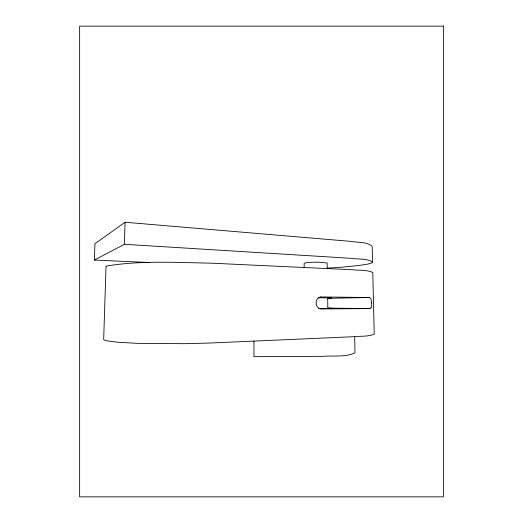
<?xml version="1.0" encoding="UTF-8"?>
<svg xmlns="http://www.w3.org/2000/svg" width="523" height="523" viewBox="0 0 523 523"><rect width="100%" height="100%" fill="white"/><g stroke="black" fill="none" stroke-linecap="round" stroke-linejoin="round"><path stroke-width="0.78" d="M253.962 341.088L253.943 356.666L323.338 356.326C333.654 355.444 345.677 357.372 355.006 352.842L354.699 336.662M125.049 222.249L94.944 243.738L94.375 260.055L124.422 244.293L125.049 222.249L351.554 241.443C358.157 242.777 367.153 241.561 372.193 246.418L372.553 262.023L371.618 262.958L367.78 264.102L360.014 265.318L342.748 267.168L327.28 268.136M371.075 307.4L370.14 308.524A0.909 0.909 0 0 1 369.833 308.59L320.998 308.969M318.952 308.433L331.739 308.315M328.385 298.084L331.602 297.933L318.35 297.764M327.699 298.306L369.637 297.528L371.055 299.149L371.67 303.046M320.723 296.933L318.52 297.639L316.833 299.653A7.126 7.126 0 0 0 316.219 301.248L316.278 304.687A7.315 7.315 0 0 0 316.931 306.275L318.684 308.282L320.913 308.969M320.854 296.933L369.584 297.528M327.829 308.08L369.833 308.59M327.829 308.217L331.732 308.309M94.375 260.055L149.826 262.513M124.422 244.293L351.874 258.375C358.543 259.447 366.865 258.27 372.553 262.023M327.287 268.58L327.11 262.938L318.219 262.193A126.814 126.814 0 0 0 315.461 262.2L313.61 262.239A123.232 123.232 0 0 0 310.956 262.337L306.145 262.742A17.592 17.592 0 0 0 305.478 262.847L304.144 263.298L304.177 267.501M327.686 297.816L327.829 308.4M371.585 303.052A12.31 12.31 0 0 1 371.16 307.426M106.012 266.782L103.672 339.551L105.201 340.578L117.793 342.238L137 343.33L184.75 343.696L209.749 343.036L353.345 336.727C360.138 335.903 368.022 336.917 374.22 334.105L372.794 272.483C366.688 269.561 358.824 270.587 352.084 269.737L210.586 263.141C176.055 262.533 141.007 260.402 106.797 265.959A3.073 3.073 0 0 0 106.457 266.161L106.012 266.782M443.36 26.15L79.64 26.15L79.64 496.85L443.36 496.85L443.36 26.15"/></g></svg>
